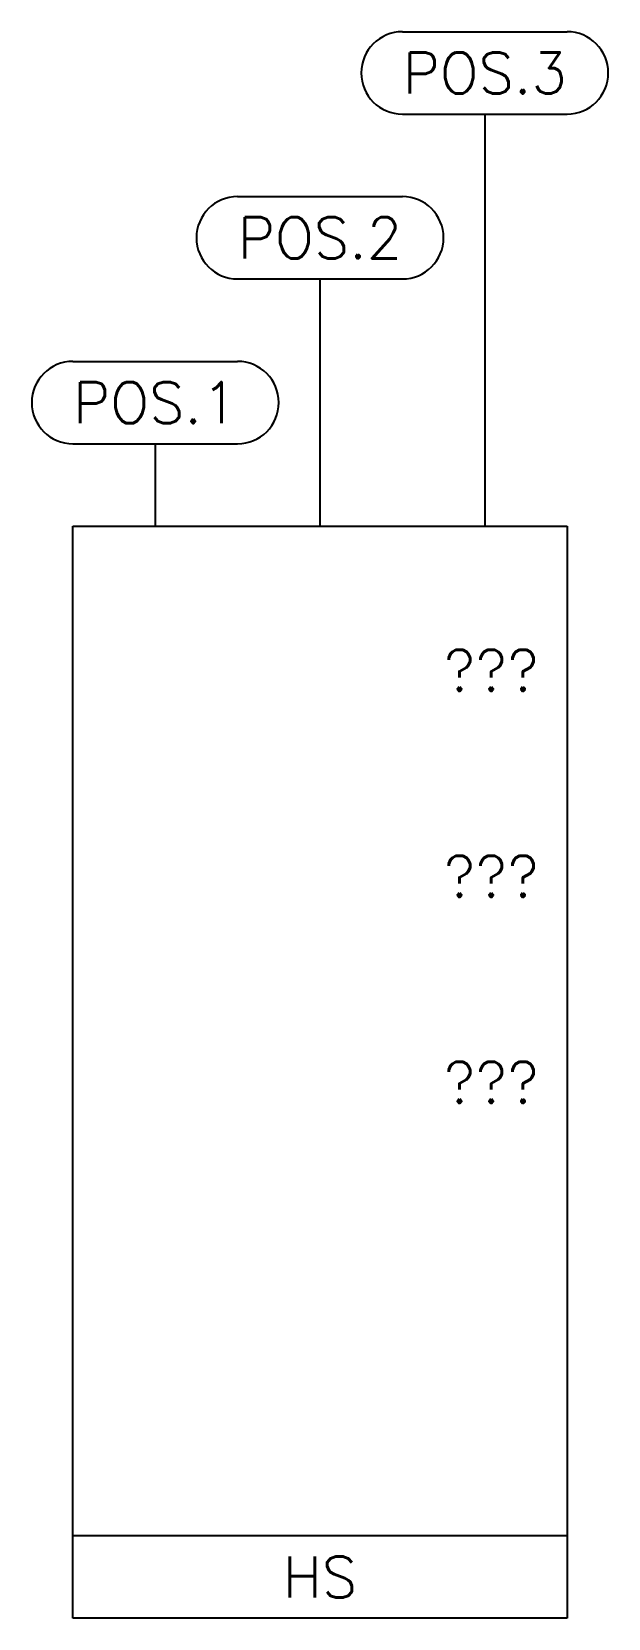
# Model space of a CAD drawing. Extents: x 228 to 256, y 199 to 276.
import ezdxf
from ezdxf.enums import TextEntityAlignment as Align

# ---------------------------------------------------------------- set-up
doc = ezdxf.new("R2010")
doc.units = 0
doc.header["$LTSCALE"] = 5
doc.layers.add('PCD035', color=4, linetype='CONTINUOUS')
doc.styles.get("Standard").update_dxf_attribs({"font": 'simplex'})

msp = doc.modelspace()

# ---------------------------------------------------------------- linework, layer by layer
at = {"layer": 'PCD035', "color": 0}
for p, q in [((246, 276), (254, 276)), ((246, 272), (254, 272)), ((250, 272), (250, 252)), ((238, 268), (246, 268)), ((238, 264), (246, 264)), ((242, 264), (242, 252)), ((230, 260), (238, 260)), ((230, 256), (238, 256)), ((234, 256), (234, 252)), ((230, 199), (230, 252)), ((230, 252), (254, 252)), ((254, 252), (254, 199)), ((254, 203), (230, 203)), ((254, 199), (230, 199))]:
    msp.add_line(p, q, dxfattribs=at)
for centre, start, end in [((246, 274), 90, 270), ((254, 274), 270, 90), ((238, 266), 90, 270), ((246, 266), 270, 90), ((230, 258), 90, 270), ((238, 258), 270, 90)]:
    msp.add_arc(centre, 2, start, end, dxfattribs=at)

# ---------------------------------------------------------------- texts
for s, p in [('POS.3', (250, 274)), ('POS.2', (242, 266)), ('POS.1', (234, 258)), ('HS', (242, 201))]:
    msp.add_text(s, height=2, dxfattribs=at).set_placement(p, align=Align.MIDDLE)
for p in [(248, 244), (248, 234), (248, 224)]:
    msp.add_text('???', height=2, dxfattribs=at).set_placement(p)

doc.saveas('drawing.dxf')
